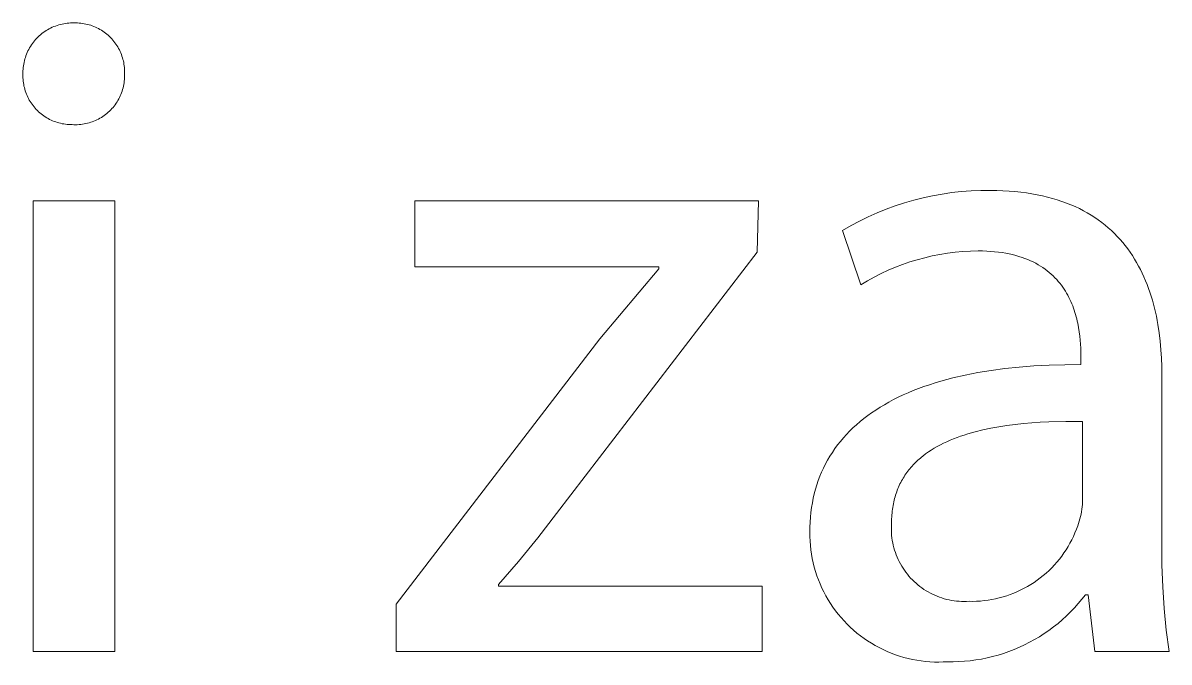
# Model space of a CAD drawing. Header units: millimetres. Extents: x -1246 to 2331, y -493 to 2006.
# Drawn here: x 1317.49 to 1361.57, y -433.34 to -408.76 of the extents above; entities that cross this region are included whole.
import ezdxf

# ---------------------------------------------------------------- set-up
doc = ezdxf.new("R2010")
doc.units = ezdxf.units.MM
doc.header["$MEASUREMENT"] = 0
doc.layers.add('Domyślny', color=7, linetype='Continuous', true_color=0x000000)

msp = doc.modelspace()

# ---------------------------------------------------------------- linework, layer by layer
at = {"layer": 'Domyślny', "color": 18, "lineweight": 15, "true_color": 0x000000}
for p, q in [((1318.324, -409.094), (1318.38, -409.058)), ((1318.38, -409.058), (1318.436, -409.023)), ((1318.436, -409.023), (1318.494, -408.991)), ((1318.494, -408.991), (1318.553, -408.961)), ((1318.553, -408.961), (1318.614, -408.932)), ((1318.614, -408.932), (1318.675, -408.906)), ((1318.675, -408.906), (1318.737, -408.882)), ((1318.737, -408.882), (1318.799, -408.86)), ((1318.799, -408.86), (1318.863, -408.84)), ((1318.863, -408.84), (1318.927, -408.823)), ((1318.927, -408.823), (1318.992, -408.807)), ((1318.992, -408.807), (1319.057, -408.794)), ((1319.057, -408.794), (1319.122, -408.783)), ((1319.122, -408.783), (1319.188, -408.775)), ((1319.188, -408.775), (1319.254, -408.769)), ((1319.254, -408.769), (1319.321, -408.765)), ((1319.321, -408.765), (1319.387, -408.763)), ((1319.387, -408.763), (1319.454, -408.764)), ((1319.454, -408.764), (1319.519, -408.763)), ((1319.519, -408.763), (1319.583, -408.765)), ((1319.583, -408.765), (1319.648, -408.768)), ((1319.648, -408.768), (1319.713, -408.774)), ((1319.713, -408.774), (1319.777, -408.782)), ((1319.777, -408.782), (1319.841, -408.792)), ((1319.841, -408.792), (1319.905, -408.805)), ((1319.905, -408.805), (1319.968, -408.819)), ((1319.968, -408.819), (1320.031, -408.836)), ((1320.031, -408.836), (1320.093, -408.855)), ((1320.093, -408.855), (1320.154, -408.876)), ((1320.154, -408.876), (1320.215, -408.899)), ((1320.215, -408.899), (1320.274, -408.924)), ((1320.274, -408.924), (1320.333, -408.952)), ((1320.333, -408.952), (1320.391, -408.981)), ((1320.391, -408.981), (1320.448, -409.012)), ((1320.448, -409.012), (1320.504, -409.045)), ((1320.504, -409.045), (1320.558, -409.08)), ((1317.85, -409.555), (1317.889, -409.502)), ((1317.889, -409.502), (1317.931, -409.45)), ((1317.931, -409.45), (1317.975, -409.4)), ((1317.975, -409.4), (1318.02, -409.351)), ((1318.02, -409.351), (1318.067, -409.304)), ((1318.067, -409.304), (1318.115, -409.259)), ((1318.115, -409.259), (1318.165, -409.215)), ((1318.165, -409.215), (1318.217, -409.173)), ((1318.217, -409.173), (1318.27, -409.133)), ((1318.27, -409.133), (1318.324, -409.094)), ((1320.558, -409.08), (1320.611, -409.117)), ((1320.611, -409.117), (1320.663, -409.156)), ((1320.663, -409.156), (1320.714, -409.196)), ((1320.714, -409.196), (1320.763, -409.238)), ((1320.763, -409.238), (1320.811, -409.282)), ((1320.811, -409.282), (1320.857, -409.328)), ((1320.857, -409.328), (1320.902, -409.375)), ((1320.902, -409.375), (1320.945, -409.423)), ((1320.945, -409.423), (1320.986, -409.473)), ((1320.986, -409.473), (1321.026, -409.525)), ((1317.602, -410.024), (1317.625, -409.962)), ((1317.625, -409.962), (1317.651, -409.9)), ((1317.651, -409.9), (1317.679, -409.84)), ((1317.679, -409.84), (1317.709, -409.781)), ((1317.709, -409.781), (1317.741, -409.723)), ((1317.741, -409.723), (1317.776, -409.666)), ((1317.776, -409.666), (1317.812, -409.61)), ((1317.812, -409.61), (1317.85, -409.555)), ((1321.026, -409.525), (1321.064, -409.578)), ((1321.064, -409.578), (1321.099, -409.632)), ((1321.099, -409.632), (1321.134, -409.687)), ((1321.134, -409.687), (1321.166, -409.743)), ((1321.166, -409.743), (1321.196, -409.8)), ((1321.196, -409.8), (1321.224, -409.859)), ((1321.224, -409.859), (1321.25, -409.918)), ((1321.25, -409.918), (1321.274, -409.978)), ((1317.506, -410.41), (1317.516, -410.344)), ((1317.516, -410.344), (1317.529, -410.279)), ((1317.529, -410.279), (1317.543, -410.214)), ((1317.543, -410.214), (1317.561, -410.15)), ((1317.561, -410.15), (1317.58, -410.087)), ((1317.58, -410.087), (1317.602, -410.024)), ((1321.274, -409.978), (1321.296, -410.039)), ((1321.296, -410.039), (1321.316, -410.101)), ((1321.316, -410.101), (1321.334, -410.163)), ((1321.334, -410.163), (1321.35, -410.226)), ((1321.35, -410.226), (1321.363, -410.29)), ((1321.363, -410.29), (1321.374, -410.354)), ((1321.374, -410.354), (1321.383, -410.418)), ((1317.487, -410.675), (1317.488, -410.609)), ((1317.488, -410.741), (1317.487, -410.675)), ((1317.487, -410.806), (1317.488, -410.741)), ((1317.489, -410.87), (1317.487, -410.806)), ((1317.488, -410.609), (1317.492, -410.542)), ((1317.492, -410.542), (1317.497, -410.476)), ((1317.497, -410.476), (1317.506, -410.41)), ((1321.383, -410.418), (1321.39, -410.482)), ((1321.39, -410.482), (1321.395, -410.547)), ((1321.395, -410.547), (1321.397, -410.612)), ((1321.397, -410.677), (1321.395, -410.741)), ((1321.395, -410.741), (1321.396, -410.807)), ((1321.396, -410.807), (1321.395, -410.872)), ((1321.397, -410.612), (1321.397, -410.677)), ((1317.492, -410.934), (1317.489, -410.87)), ((1317.498, -410.998), (1317.492, -410.934)), ((1317.506, -411.062), (1317.498, -410.998)), ((1317.516, -411.126), (1317.506, -411.062)), ((1317.528, -411.189), (1317.516, -411.126)), ((1317.542, -411.251), (1317.528, -411.189)), ((1317.559, -411.314), (1317.542, -411.251)), ((1321.338, -411.26), (1321.321, -411.323)), ((1321.353, -411.197), (1321.338, -411.26)), ((1321.366, -411.132), (1321.353, -411.197)), ((1321.376, -411.068), (1321.366, -411.132)), ((1321.385, -411.003), (1321.376, -411.068)), ((1321.391, -410.938), (1321.385, -411.003)), ((1321.395, -410.872), (1321.391, -410.938)), ((1317.577, -411.375), (1317.559, -411.314)), ((1317.598, -411.436), (1317.577, -411.375)), ((1317.621, -411.496), (1317.598, -411.436)), ((1317.646, -411.555), (1317.621, -411.496)), ((1317.673, -411.614), (1317.646, -411.555)), ((1317.702, -411.671), (1317.673, -411.614)), ((1317.733, -411.728), (1317.702, -411.671)), ((1321.172, -411.686), (1321.14, -411.743)), ((1321.202, -411.628), (1321.172, -411.686)), ((1321.23, -411.569), (1321.202, -411.628)), ((1321.256, -411.509), (1321.23, -411.569)), ((1321.28, -411.448), (1321.256, -411.509)), ((1321.301, -411.386), (1321.28, -411.448)), ((1321.321, -411.323), (1321.301, -411.386)), ((1317.765, -411.783), (1317.733, -411.728)), ((1317.8, -411.837), (1317.765, -411.783)), ((1317.837, -411.89), (1317.8, -411.837)), ((1317.875, -411.942), (1317.837, -411.89)), ((1317.915, -411.992), (1317.875, -411.942)), ((1317.957, -412.041), (1317.915, -411.992)), ((1318, -412.088), (1317.957, -412.041)), ((1318.045, -412.134), (1318, -412.088)), ((1318.092, -412.178), (1318.045, -412.134)), ((1320.817, -412.153), (1320.769, -412.198)), ((1320.864, -412.107), (1320.817, -412.153)), ((1320.908, -412.059), (1320.864, -412.107)), ((1320.952, -412.01), (1320.908, -412.059)), ((1320.993, -411.959), (1320.952, -412.01)), ((1321.033, -411.907), (1320.993, -411.959)), ((1321.07, -411.854), (1321.033, -411.907)), ((1321.106, -411.799), (1321.07, -411.854)), ((1321.14, -411.743), (1321.106, -411.799)), ((1318.14, -412.221), (1318.092, -412.178)), ((1318.19, -412.262), (1318.14, -412.221)), ((1318.24, -412.301), (1318.19, -412.262)), ((1318.293, -412.339), (1318.24, -412.301)), ((1318.346, -412.375), (1318.293, -412.339)), ((1318.401, -412.408), (1318.346, -412.375)), ((1318.457, -412.44), (1318.401, -412.408)), ((1318.514, -412.47), (1318.457, -412.44)), ((1318.571, -412.498), (1318.514, -412.47)), ((1318.63, -412.524), (1318.571, -412.498)), ((1318.69, -412.548), (1318.63, -412.524)), ((1318.75, -412.57), (1318.69, -412.548)), ((1318.812, -412.59), (1318.75, -412.57)), ((1318.873, -412.608), (1318.812, -412.59)), ((1320.03, -412.604), (1319.967, -412.621)), ((1320.093, -412.585), (1320.03, -412.604)), ((1320.155, -412.564), (1320.093, -412.585)), ((1320.216, -412.541), (1320.155, -412.564)), ((1320.276, -412.516), (1320.216, -412.541)), ((1320.335, -412.488), (1320.276, -412.516)), ((1320.394, -412.459), (1320.335, -412.488)), ((1320.451, -412.427), (1320.394, -412.459)), ((1320.507, -412.393), (1320.451, -412.427)), ((1320.562, -412.358), (1320.507, -412.393)), ((1320.616, -412.321), (1320.562, -412.358)), ((1320.669, -412.281), (1320.616, -412.321)), ((1320.72, -412.24), (1320.669, -412.281)), ((1320.769, -412.198), (1320.72, -412.24)), ((1318.936, -412.623), (1318.873, -412.608)), ((1318.999, -412.637), (1318.936, -412.623)), ((1319.062, -412.648), (1318.999, -412.637)), ((1319.126, -412.657), (1319.062, -412.648)), ((1319.19, -412.664), (1319.126, -412.657)), ((1319.254, -412.669), (1319.19, -412.664)), ((1319.318, -412.671), (1319.254, -412.669)), ((1319.382, -412.671), (1319.318, -412.671)), ((1319.448, -412.675), (1319.382, -412.671)), ((1319.513, -412.676), (1319.448, -412.675)), ((1319.578, -412.675), (1319.513, -412.676)), ((1319.644, -412.672), (1319.578, -412.675)), ((1319.709, -412.666), (1319.644, -412.672)), ((1319.774, -412.658), (1319.709, -412.666)), ((1319.839, -412.648), (1319.774, -412.658)), ((1319.903, -412.636), (1319.839, -412.648)), ((1319.967, -412.621), (1319.903, -412.636)), ((1353.208, -415.288), (1353.579, -415.248)), ((1353.579, -415.248), (1353.951, -415.221)), ((1353.951, -415.221), (1354.323, -415.207)), ((1354.323, -415.207), (1354.696, -415.206)), ((1354.696, -415.206), (1354.941, -415.209)), ((1354.941, -415.209), (1355.18, -415.217)), ((1355.18, -415.217), (1355.413, -415.23)), ((1355.413, -415.23), (1355.641, -415.248)), ((1355.641, -415.248), (1355.864, -415.271)), ((1317.881, -415.602), (1321.026, -415.602)), ((1317.881, -432.934), (1317.881, -415.602)), ((1321.026, -415.602), (1321.026, -432.934)), ((1332.565, -418.135), (1332.565, -415.598)), ((1332.565, -415.598), (1345.776, -415.598)), ((1345.776, -415.598), (1345.728, -417.575)), ((1351.035, -415.796), (1351.389, -415.68)), ((1351.389, -415.68), (1351.747, -415.576)), ((1351.747, -415.576), (1352.108, -415.485)), ((1352.108, -415.485), (1352.473, -415.407)), ((1352.473, -415.407), (1352.839, -415.341)), ((1352.839, -415.341), (1353.208, -415.288)), ((1355.864, -415.271), (1356.08, -415.299)), ((1356.08, -415.299), (1356.292, -415.331)), ((1356.292, -415.331), (1356.498, -415.369)), ((1356.498, -415.369), (1356.698, -415.411)), ((1356.698, -415.411), (1356.894, -415.457)), ((1356.894, -415.457), (1357.084, -415.508)), ((1357.084, -415.508), (1357.269, -415.563)), ((1357.269, -415.563), (1357.449, -415.623)), ((1357.449, -415.623), (1357.623, -415.687)), ((1357.623, -415.687), (1357.793, -415.754)), ((1349.999, -416.216), (1350.34, -416.064)), ((1350.34, -416.064), (1350.685, -415.924)), ((1350.685, -415.924), (1351.035, -415.796)), ((1357.793, -415.754), (1357.958, -415.826)), ((1357.958, -415.826), (1358.118, -415.902)), ((1358.118, -415.902), (1358.273, -415.982)), ((1358.273, -415.982), (1358.424, -416.065)), ((1358.424, -416.065), (1358.57, -416.152)), ((1349.014, -416.743), (1349.336, -416.556)), ((1349.336, -416.556), (1349.665, -416.38)), ((1349.665, -416.38), (1349.999, -416.216)), ((1358.57, -416.152), (1358.711, -416.243)), ((1358.711, -416.243), (1358.848, -416.337)), ((1358.848, -416.337), (1358.98, -416.435)), ((1358.98, -416.435), (1359.108, -416.535)), ((1359.108, -416.535), (1359.231, -416.639)), ((1349.716, -418.827), (1349.014, -416.743)), ((1359.231, -416.639), (1359.351, -416.747)), ((1359.351, -416.747), (1359.466, -416.857)), ((1359.466, -416.857), (1359.576, -416.97)), ((1359.576, -416.97), (1359.683, -417.087)), ((1359.683, -417.087), (1359.785, -417.206)), ((1359.785, -417.206), (1359.884, -417.327)), ((1359.884, -417.327), (1359.979, -417.452)), ((1359.979, -417.452), (1360.069, -417.578)), ((1345.728, -417.575), (1338.009, -427.629)), ((1351.884, -417.867), (1351.6, -417.954)), ((1352.171, -417.789), (1351.884, -417.867)), ((1352.461, -417.722), (1352.171, -417.789)), ((1352.753, -417.665), (1352.461, -417.722)), ((1353.046, -417.617), (1352.753, -417.665)), ((1353.341, -417.58), (1353.046, -417.617)), ((1353.637, -417.553), (1353.341, -417.58)), ((1353.934, -417.536), (1353.637, -417.553)), ((1354.231, -417.529), (1353.934, -417.536)), ((1354.395, -417.531), (1354.231, -417.529)), ((1354.555, -417.536), (1354.395, -417.531)), ((1354.71, -417.546), (1354.555, -417.536)), ((1354.86, -417.558), (1354.71, -417.546)), ((1355.007, -417.575), (1354.86, -417.558)), ((1355.149, -417.594), (1355.007, -417.575)), ((1355.286, -417.617), (1355.149, -417.594)), ((1355.42, -417.643), (1355.286, -417.617)), ((1355.549, -417.672), (1355.42, -417.643)), ((1355.674, -417.704), (1355.549, -417.672)), ((1355.796, -417.739), (1355.674, -417.704)), ((1355.913, -417.777), (1355.796, -417.739)), ((1356.027, -417.818), (1355.913, -417.777)), ((1356.136, -417.861), (1356.027, -417.818)), ((1356.242, -417.907), (1356.136, -417.861)), ((1360.069, -417.578), (1360.156, -417.708)), ((1360.156, -417.708), (1360.24, -417.84)), ((1360.24, -417.84), (1360.319, -417.974)), ((1341.94, -418.135), (1332.565, -418.135)), ((1339.677, -420.911), (1341.94, -418.219)), ((1341.94, -418.219), (1341.94, -418.135)), ((1350.767, -418.273), (1350.498, -418.398)), ((1351.041, -418.157), (1350.767, -418.273)), ((1351.319, -418.05), (1351.041, -418.157)), ((1351.6, -417.954), (1351.319, -418.05)), ((1356.345, -417.955), (1356.242, -417.907)), ((1356.443, -418.006), (1356.345, -417.955)), ((1356.539, -418.059), (1356.443, -418.006)), ((1356.63, -418.115), (1356.539, -418.059)), ((1356.719, -418.172), (1356.63, -418.115)), ((1356.803, -418.232), (1356.719, -418.172)), ((1356.885, -418.293), (1356.803, -418.232)), ((1356.963, -418.357), (1356.885, -418.293)), ((1360.319, -417.974), (1360.395, -418.11)), ((1360.395, -418.11), (1360.467, -418.248)), ((1360.467, -418.248), (1360.536, -418.389)), ((1349.972, -418.675), (1349.716, -418.827)), ((1350.232, -418.532), (1349.972, -418.675)), ((1350.498, -418.398), (1350.232, -418.532)), ((1357.039, -418.422), (1356.963, -418.357)), ((1357.111, -418.489), (1357.039, -418.422)), ((1357.18, -418.558), (1357.111, -418.489)), ((1357.246, -418.628), (1357.18, -418.558)), ((1357.309, -418.7), (1357.246, -418.628)), ((1357.369, -418.773), (1357.309, -418.7)), ((1357.427, -418.848), (1357.369, -418.773)), ((1360.536, -418.389), (1360.601, -418.531)), ((1360.601, -418.531), (1360.663, -418.675)), ((1360.663, -418.675), (1360.722, -418.821)), ((1357.482, -418.923), (1357.427, -418.848)), ((1357.534, -419), (1357.482, -418.923)), ((1357.583, -419.078), (1357.534, -419)), ((1357.63, -419.157), (1357.583, -419.078)), ((1357.675, -419.236), (1357.63, -419.157)), ((1360.722, -418.821), (1360.777, -418.969)), ((1360.777, -418.969), (1360.83, -419.118)), ((1360.83, -419.118), (1360.879, -419.269)), ((1357.717, -419.317), (1357.675, -419.236)), ((1357.757, -419.398), (1357.717, -419.317)), ((1357.794, -419.48), (1357.757, -419.398)), ((1357.829, -419.562), (1357.794, -419.48)), ((1357.862, -419.645), (1357.829, -419.562)), ((1357.893, -419.728), (1357.862, -419.645)), ((1360.879, -419.269), (1360.925, -419.421)), ((1360.925, -419.421), (1360.968, -419.574)), ((1360.968, -419.574), (1361.008, -419.729)), ((1357.922, -419.812), (1357.893, -419.728)), ((1357.949, -419.895), (1357.922, -419.812)), ((1357.975, -419.979), (1357.949, -419.895)), ((1357.998, -420.063), (1357.975, -419.979)), ((1358.019, -420.146), (1357.998, -420.063)), ((1361.008, -419.729), (1361.045, -419.885)), ((1361.045, -419.885), (1361.079, -420.042)), ((1361.079, -420.042), (1361.11, -420.2)), ((1358.039, -420.23), (1358.019, -420.146)), ((1358.057, -420.313), (1358.039, -420.23)), ((1358.089, -420.479), (1358.057, -420.313)), ((1358.114, -420.642), (1358.089, -420.479)), ((1361.11, -420.2), (1361.139, -420.359)), ((1361.139, -420.359), (1361.189, -420.679)), ((1331.839, -431.108), (1339.677, -420.911)), ((1358.135, -420.803), (1358.114, -420.642)), ((1358.15, -420.96), (1358.135, -420.803)), ((1358.161, -421.114), (1358.15, -420.96)), ((1361.189, -420.679), (1361.228, -421.002)), ((1358.169, -421.263), (1358.161, -421.114)), ((1358.173, -421.406), (1358.169, -421.263)), ((1358.174, -421.543), (1358.173, -421.406)), ((1361.228, -421.002), (1361.258, -421.327)), ((1361.258, -421.327), (1361.279, -421.653)), ((1358.174, -421.901), (1358.174, -421.543)), ((1361.279, -421.653), (1361.291, -421.979)), ((1353.721, -422.305), (1354.214, -422.208)), ((1354.214, -422.208), (1354.726, -422.124)), ((1354.726, -422.124), (1355.256, -422.053)), ((1355.256, -422.053), (1355.804, -421.996)), ((1355.804, -421.996), (1356.37, -421.952)), ((1356.37, -421.952), (1356.954, -421.921)), ((1356.954, -421.921), (1357.555, -421.904)), ((1357.555, -421.904), (1358.174, -421.901)), ((1361.291, -421.979), (1361.295, -422.306)), ((1352.141, -422.746), (1352.353, -422.673)), ((1352.353, -422.673), (1352.569, -422.604)), ((1352.569, -422.604), (1352.79, -422.537)), ((1352.79, -422.537), (1353.016, -422.474)), ((1353.016, -422.474), (1353.246, -422.415)), ((1353.246, -422.415), (1353.721, -422.305)), ((1361.295, -422.306), (1361.295, -428.786)), ((1350.971, -423.248), (1351.154, -423.157)), ((1351.154, -423.157), (1351.342, -423.068)), ((1351.342, -423.068), (1351.535, -422.983)), ((1351.535, -422.983), (1351.732, -422.901)), ((1351.732, -422.901), (1351.934, -422.822)), ((1351.934, -422.822), (1352.141, -422.746)), ((1350.289, -423.646), (1350.452, -423.542)), ((1350.452, -423.542), (1350.62, -423.441)), ((1350.62, -423.441), (1350.793, -423.343)), ((1350.793, -423.343), (1350.971, -423.248)), ((1349.684, -424.092), (1349.828, -423.976)), ((1349.828, -423.976), (1349.977, -423.863)), ((1349.977, -423.863), (1350.13, -423.753)), ((1350.13, -423.753), (1350.289, -423.646)), ((1349.16, -424.588), (1349.284, -424.459)), ((1349.284, -424.459), (1349.412, -424.334)), ((1349.412, -424.334), (1349.546, -424.212)), ((1349.546, -424.212), (1349.684, -424.092)), ((1354.113, -424.481), (1353.969, -424.52)), ((1354.407, -424.408), (1354.113, -424.481)), ((1354.708, -424.344), (1354.407, -424.408)), ((1355.015, -424.288), (1354.708, -424.344)), ((1355.328, -424.24), (1355.015, -424.288)), ((1355.645, -424.199), (1355.328, -424.24)), ((1355.965, -424.165), (1355.645, -424.199)), ((1356.289, -424.138), (1355.965, -424.165)), ((1356.614, -424.117), (1356.289, -424.138)), ((1356.941, -424.102), (1356.614, -424.117)), ((1357.596, -424.088), (1356.941, -424.102)), ((1358.245, -424.093), (1357.596, -424.088)), ((1358.245, -427.094), (1358.245, -424.093)), ((1348.82, -424.991), (1348.928, -424.853)), ((1348.928, -424.853), (1349.042, -424.719)), ((1349.042, -424.719), (1349.16, -424.588)), ((1352.896, -424.924), (1352.773, -424.985)), ((1353.021, -424.864), (1352.896, -424.924)), ((1353.149, -424.808), (1353.021, -424.864)), ((1353.28, -424.754), (1353.149, -424.808)), ((1353.413, -424.702), (1353.28, -424.754)), ((1353.548, -424.653), (1353.413, -424.702)), ((1353.686, -424.607), (1353.548, -424.653)), ((1353.826, -424.562), (1353.686, -424.607)), ((1353.969, -424.52), (1353.826, -424.562)), ((1348.526, -425.42), (1348.619, -425.274)), ((1348.619, -425.274), (1348.717, -425.131)), ((1348.717, -425.131), (1348.82, -424.991)), ((1352.207, -425.336), (1352.103, -425.415)), ((1352.314, -425.26), (1352.207, -425.336)), ((1352.424, -425.187), (1352.314, -425.26)), ((1352.537, -425.117), (1352.424, -425.187)), ((1352.654, -425.05), (1352.537, -425.117)), ((1352.773, -424.985), (1352.654, -425.05)), ((1348.278, -425.876), (1348.356, -425.721)), ((1348.356, -425.721), (1348.438, -425.569)), ((1348.438, -425.569), (1348.526, -425.42)), ((1351.683, -425.807), (1351.641, -425.855)), ((1351.726, -425.76), (1351.683, -425.807)), ((1351.77, -425.714), (1351.726, -425.76)), ((1351.814, -425.669), (1351.77, -425.714)), ((1351.86, -425.625), (1351.814, -425.669)), ((1351.907, -425.581), (1351.86, -425.625)), ((1351.955, -425.539), (1351.907, -425.581)), ((1352.003, -425.497), (1351.955, -425.539)), ((1352.053, -425.455), (1352.003, -425.497)), ((1352.103, -425.415), (1352.053, -425.455)), ((1348.077, -426.358), (1348.139, -426.195)), ((1348.139, -426.195), (1348.206, -426.034)), ((1348.206, -426.034), (1348.278, -425.876)), ((1351.343, -426.264), (1351.31, -426.319)), ((1351.376, -426.21), (1351.343, -426.264)), ((1351.411, -426.157), (1351.376, -426.21)), ((1351.447, -426.104), (1351.411, -426.157)), ((1351.483, -426.053), (1351.447, -426.104)), ((1351.521, -426.002), (1351.483, -426.053)), ((1351.56, -425.952), (1351.521, -426.002)), ((1351.6, -425.903), (1351.56, -425.952)), ((1351.641, -425.855), (1351.6, -425.903)), ((1347.924, -426.866), (1347.97, -426.694)), ((1347.97, -426.694), (1348.021, -426.525)), ((1348.021, -426.525), (1348.077, -426.358)), ((1351.14, -426.667), (1351.115, -426.728)), ((1351.165, -426.607), (1351.14, -426.667)), ((1351.192, -426.548), (1351.165, -426.607)), ((1351.22, -426.489), (1351.192, -426.548)), ((1351.249, -426.432), (1351.22, -426.489)), ((1351.279, -426.375), (1351.249, -426.432)), ((1351.31, -426.319), (1351.279, -426.375)), ((1347.849, -427.219), (1347.884, -427.041)), ((1347.884, -427.041), (1347.924, -426.866)), ((1350.995, -427.114), (1350.98, -427.181)), ((1351.012, -427.047), (1350.995, -427.114)), ((1351.03, -426.982), (1351.012, -427.047)), ((1351.05, -426.917), (1351.03, -426.982)), ((1351.07, -426.853), (1351.05, -426.917)), ((1351.092, -426.79), (1351.07, -426.853)), ((1351.115, -426.728), (1351.092, -426.79)), ((1358.243, -427.187), (1358.245, -427.094)), ((1347.775, -427.77), (1347.794, -427.583)), ((1347.794, -427.583), (1347.819, -427.4)), ((1347.819, -427.4), (1347.849, -427.219)), ((1350.921, -427.533), (1350.913, -427.607)), ((1350.93, -427.461), (1350.921, -427.533)), ((1350.94, -427.39), (1350.93, -427.461)), ((1350.952, -427.319), (1350.94, -427.39)), ((1350.965, -427.25), (1350.952, -427.319)), ((1350.98, -427.181), (1350.965, -427.25)), ((1358.185, -427.649), (1358.202, -427.557)), ((1358.202, -427.557), (1358.217, -427.465)), ((1358.217, -427.465), (1358.229, -427.373)), ((1358.229, -427.373), (1358.237, -427.28)), ((1358.237, -427.28), (1358.243, -427.187)), ((1338.009, -427.629), (1337.29, -428.557)), ((1347.754, -428.151), (1347.762, -427.959)), ((1347.762, -427.959), (1347.775, -427.77)), ((1350.896, -427.988), (1350.89, -428.084)), ((1350.899, -427.832), (1350.896, -427.91)), ((1350.896, -427.91), (1350.896, -427.988)), ((1350.902, -427.756), (1350.899, -427.832)), ((1350.907, -427.681), (1350.902, -427.756)), ((1350.913, -427.607), (1350.907, -427.681)), ((1358.055, -428.095), (1358.087, -428.008)), ((1358.087, -428.008), (1358.115, -427.919)), ((1358.115, -427.919), (1358.142, -427.83)), ((1358.142, -427.83), (1358.165, -427.74)), ((1358.165, -427.74), (1358.185, -427.649)), ((1347.751, -428.345), (1347.754, -428.151)), ((1347.752, -428.515), (1347.751, -428.345)), ((1350.89, -428.084), (1350.887, -428.18)), ((1350.887, -428.18), (1350.888, -428.276)), ((1350.888, -428.276), (1350.892, -428.372)), ((1350.892, -428.372), (1350.899, -428.468)), ((1350.899, -428.468), (1350.91, -428.563)), ((1357.89, -428.505), (1357.95, -428.37)), ((1357.95, -428.37), (1358.005, -428.233)), ((1358.005, -428.233), (1358.055, -428.095)), ((1337.29, -428.557), (1336.547, -429.467)), ((1347.759, -428.686), (1347.752, -428.515)), ((1347.772, -428.855), (1347.759, -428.686)), ((1347.791, -429.025), (1347.772, -428.855)), ((1350.91, -428.563), (1350.924, -428.658)), ((1350.924, -428.658), (1350.941, -428.753)), ((1350.941, -428.753), (1350.961, -428.847)), ((1350.961, -428.847), (1350.985, -428.94)), ((1357.607, -429.02), (1357.684, -428.895)), ((1357.684, -428.895), (1357.757, -428.767)), ((1357.757, -428.767), (1357.826, -428.637)), ((1357.826, -428.637), (1357.89, -428.505)), ((1361.295, -428.786), (1361.296, -429.618)), ((1347.815, -429.193), (1347.791, -429.025)), ((1347.846, -429.361), (1347.815, -429.193)), ((1350.985, -428.94), (1351.012, -429.032)), ((1351.012, -429.032), (1351.042, -429.123)), ((1351.042, -429.123), (1351.075, -429.214)), ((1351.075, -429.214), (1351.111, -429.303)), ((1351.111, -429.303), (1351.15, -429.391)), ((1357.349, -429.379), (1357.439, -429.262)), ((1357.439, -429.262), (1357.525, -429.143)), ((1357.525, -429.143), (1357.607, -429.02)), ((1336.547, -429.467), (1335.782, -430.357)), ((1347.882, -429.527), (1347.846, -429.361)), ((1347.923, -429.692), (1347.882, -429.527)), ((1347.971, -429.856), (1347.923, -429.692)), ((1351.15, -429.391), (1351.192, -429.477)), ((1351.192, -429.477), (1351.237, -429.562)), ((1351.237, -429.562), (1351.285, -429.645)), ((1351.285, -429.645), (1351.336, -429.727)), ((1351.336, -429.727), (1351.389, -429.806)), ((1356.952, -429.813), (1357.057, -429.71)), ((1357.057, -429.71), (1357.158, -429.603)), ((1357.158, -429.603), (1357.256, -429.493)), ((1357.256, -429.493), (1357.349, -429.379)), ((1361.296, -429.618), (1361.324, -430.449)), ((1348.024, -430.017), (1347.971, -429.856)), ((1348.083, -430.177), (1348.024, -430.017)), ((1348.147, -430.335), (1348.083, -430.177)), ((1351.389, -429.806), (1351.445, -429.884)), ((1351.445, -429.884), (1351.504, -429.96)), ((1351.504, -429.96), (1351.566, -430.034)), ((1351.566, -430.034), (1351.63, -430.106)), ((1351.63, -430.106), (1351.696, -430.175)), ((1351.696, -430.175), (1351.765, -430.243)), ((1356.378, -430.273), (1356.499, -430.189)), ((1356.499, -430.189), (1356.617, -430.101)), ((1356.617, -430.101), (1356.732, -430.009)), ((1356.732, -430.009), (1356.844, -429.913)), ((1356.844, -429.913), (1356.952, -429.813)), ((1335.782, -430.357), (1335.782, -430.417)), ((1335.782, -430.417), (1345.919, -430.417)), ((1345.919, -430.417), (1345.919, -432.93)), ((1348.216, -430.491), (1348.147, -430.335)), ((1348.291, -430.643), (1348.216, -430.491)), ((1348.371, -430.794), (1348.291, -430.643)), ((1351.765, -430.243), (1351.836, -430.307)), ((1351.836, -430.307), (1351.909, -430.37)), ((1351.909, -430.37), (1351.984, -430.429)), ((1351.984, -430.429), (1352.061, -430.487)), ((1352.061, -430.487), (1352.14, -430.541)), ((1352.14, -430.541), (1352.221, -430.593)), ((1352.221, -430.593), (1352.304, -430.642)), ((1352.304, -430.642), (1352.388, -430.688)), ((1355.599, -430.686), (1355.735, -430.629)), ((1355.735, -430.629), (1355.868, -430.566)), ((1355.868, -430.566), (1356, -430.5)), ((1356, -430.5), (1356.128, -430.428)), ((1356.128, -430.428), (1356.255, -430.353)), ((1356.255, -430.353), (1356.378, -430.273)), ((1361.324, -430.449), (1361.379, -431.279)), ((1331.839, -432.93), (1331.839, -431.108)), ((1348.456, -430.941), (1348.371, -430.794)), ((1348.546, -431.086), (1348.456, -430.941)), ((1348.641, -431.227), (1348.546, -431.086)), ((1352.388, -430.688), (1352.474, -430.731)), ((1352.474, -430.731), (1352.561, -430.771)), ((1352.561, -430.771), (1352.65, -430.808)), ((1352.65, -430.808), (1352.74, -430.842)), ((1352.74, -430.842), (1352.831, -430.873)), ((1352.831, -430.873), (1352.923, -430.901)), ((1352.923, -430.901), (1353.016, -430.926)), ((1353.016, -430.926), (1353.109, -430.947)), ((1353.109, -430.947), (1353.204, -430.965)), ((1353.204, -430.965), (1353.299, -430.98)), ((1353.299, -430.98), (1353.394, -430.992)), ((1353.394, -430.992), (1353.49, -431.001)), ((1353.49, -431.001), (1353.586, -431.006)), ((1353.586, -431.006), (1353.682, -431.008)), ((1353.682, -431.008), (1353.778, -431.006)), ((1353.778, -431.006), (1353.874, -431.002)), ((1353.874, -431.002), (1354.021, -431.003)), ((1354.021, -431.003), (1354.168, -430.999)), ((1354.168, -430.999), (1354.315, -430.99)), ((1354.315, -430.99), (1354.462, -430.976)), ((1354.462, -430.976), (1354.608, -430.957)), ((1354.608, -430.957), (1354.753, -430.933)), ((1354.753, -430.933), (1354.897, -430.904)), ((1354.897, -430.904), (1355.04, -430.87)), ((1355.04, -430.87), (1355.182, -430.831)), ((1355.182, -430.831), (1355.323, -430.788)), ((1355.323, -430.788), (1355.462, -430.739)), ((1355.462, -430.739), (1355.599, -430.686)), ((1358.078, -431.091), (1357.932, -431.254)), ((1358.218, -430.924), (1358.078, -431.091)), ((1358.353, -430.751), (1358.218, -430.924)), ((1358.46, -430.751), (1358.353, -430.751)), ((1358.71, -432.931), (1358.46, -430.751)), ((1348.741, -431.365), (1348.641, -431.227)), ((1348.846, -431.499), (1348.741, -431.365)), ((1348.955, -431.63), (1348.846, -431.499)), ((1357.781, -431.412), (1357.625, -431.564)), ((1357.932, -431.254), (1357.781, -431.412)), ((1361.379, -431.279), (1361.461, -432.107)), ((1349.069, -431.757), (1348.955, -431.63)), ((1349.187, -431.879), (1349.069, -431.757)), ((1349.309, -431.998), (1349.187, -431.879)), ((1349.435, -432.113), (1349.309, -431.998)), ((1357.126, -431.989), (1356.95, -432.119)), ((1357.297, -431.853), (1357.126, -431.989)), ((1357.463, -431.712), (1357.297, -431.853)), ((1357.625, -431.564), (1357.463, -431.712)), ((1349.565, -432.223), (1349.435, -432.113)), ((1349.698, -432.328), (1349.565, -432.223)), ((1349.836, -432.429), (1349.698, -432.328)), ((1349.976, -432.525), (1349.836, -432.429)), ((1356.587, -432.361), (1356.399, -432.473)), ((1356.77, -432.243), (1356.587, -432.361)), ((1356.95, -432.119), (1356.77, -432.243)), ((1361.461, -432.107), (1361.569, -432.931)), ((1350.12, -432.616), (1349.976, -432.525)), ((1350.267, -432.702), (1350.12, -432.616)), ((1350.417, -432.783), (1350.267, -432.702)), ((1350.569, -432.859), (1350.417, -432.783)), ((1350.724, -432.929), (1350.569, -432.859)), ((1355.613, -432.854), (1355.409, -432.933)), ((1355.814, -432.769), (1355.613, -432.854)), ((1356.012, -432.677), (1355.814, -432.769)), ((1356.207, -432.578), (1356.012, -432.677)), ((1356.399, -432.473), (1356.207, -432.578)), ((1321.026, -432.934), (1317.881, -432.934)), ((1345.919, -432.93), (1331.839, -432.93)), ((1350.882, -432.994), (1350.724, -432.929)), ((1351.041, -433.054), (1350.882, -432.994)), ((1351.203, -433.108), (1351.041, -433.054)), ((1351.366, -433.157), (1351.203, -433.108)), ((1351.531, -433.199), (1351.366, -433.157)), ((1351.697, -433.237), (1351.531, -433.199)), ((1351.864, -433.268), (1351.697, -433.237)), ((1352.032, -433.294), (1351.864, -433.268)), ((1352.202, -433.313), (1352.032, -433.294)), ((1352.371, -433.327), (1352.202, -433.313)), ((1353.052, -433.324), (1352.882, -433.334)), ((1353.27, -433.325), (1353.052, -433.324)), ((1353.489, -433.319), (1353.27, -433.325)), ((1353.707, -433.305), (1353.489, -433.319)), ((1353.924, -433.284), (1353.707, -433.305)), ((1354.141, -433.255), (1353.924, -433.284)), ((1354.356, -433.22), (1354.141, -433.255)), ((1354.571, -433.177), (1354.356, -433.22)), ((1354.783, -433.126), (1354.571, -433.177)), ((1354.994, -433.069), (1354.783, -433.126)), ((1355.203, -433.004), (1354.994, -433.069)), ((1355.409, -432.933), (1355.203, -433.004)), ((1361.569, -432.931), (1358.71, -432.931)), ((1352.541, -433.335), (1352.371, -433.327)), ((1352.712, -433.338), (1352.541, -433.335)), ((1352.882, -433.334), (1352.712, -433.338))]:
    msp.add_line(p, q, dxfattribs=at)

doc.saveas('drawing.dxf')
